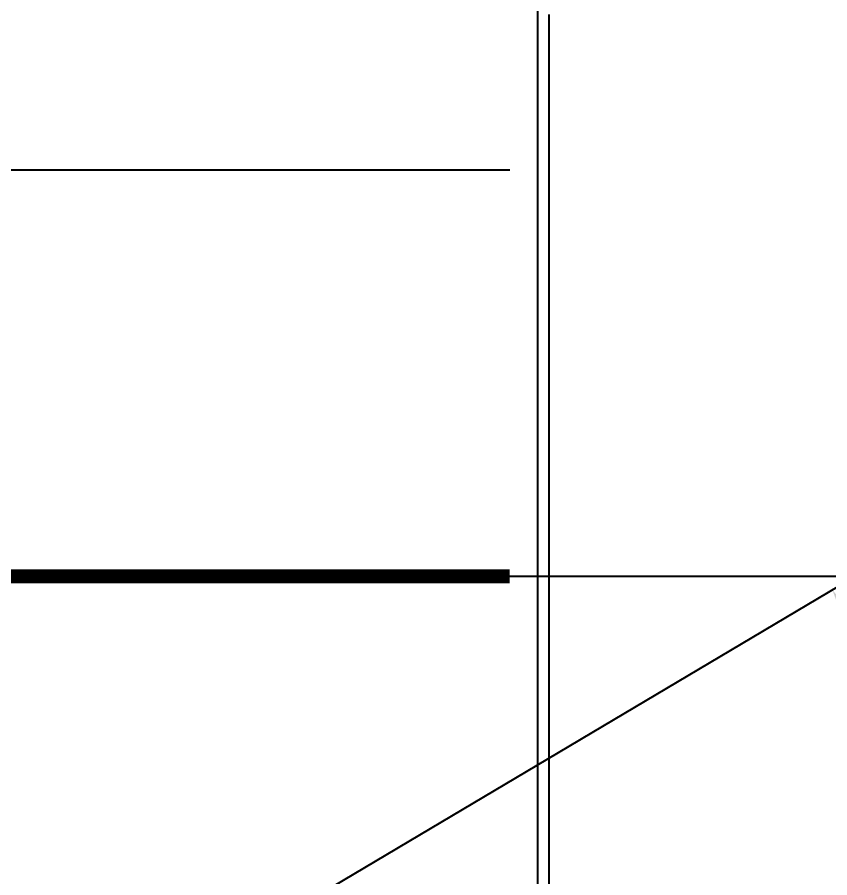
# Model space of a CAD drawing. Header units: inches. Extents: x -164 to 250, y -285 to 80.
# Drawn here: x -138.61 to -131.37, y -110.17 to -102.51 of the extents above; entities that cross this region are included whole.
import ezdxf

# ---------------------------------------------------------------- set-up
doc = ezdxf.new("R2010")
doc.units = ezdxf.units.IN
doc.header["$MEASUREMENT"] = 0
doc.layers.add('trajectories', color=3, linetype='Continuous')
doc.dimstyles.get("Standard").update_dxf_attribs({"dimtxt": 0.18, "dimasz": 0.18, "dimexe": 0.18, "dimexo": 0.0625, "dimgap": 0.09, "dimtad": 0, "dimtih": 1, "dimtoh": 1, "dimdec": 4, "dimzin": 0, "dimdsep": 46, "dimtxsty": 'Standard', "dimcen": 0.09, "dimadec": 0, "dimazin": 0, "dimtfac": 1, "dimtdec": 4, "dimtofl": 0, "dimtmove": 0, "dimatfit": 3, "dimfxl": 1, "dimtolj": 1, "dimtzin": 0, "dimarcsym": 0})

# ---------------------------------------------------------------- blocks, each defined once
blk = doc.blocks.new('*D215')
at = {"layer": 'Defpoints', "color": 0, "transparency": 16777216}
for p in [(-130.4024, -110.1324), (-142.3683, -111.4822), (-134.2183, -111.4822), (-142.3988, -114.1635), (-147.8683, -117.41)]:
    blk.add_point(p, dxfattribs=at)
at = {"layer": 'trajectories', "color": 0, "lineweight": -2, "transparency": 16777216}
for p, q in [((-137.8277, -111.4503), (-131.1913, -107.5112)), ((-134.1558, -111.4822), (-130.1015, -111.4822))]:
    blk.add_line(p, q, dxfattribs=at)
for start, end in [(16.75792, 29.33454), (1.35706, 13.94317)]:
    blk.add_arc((-137.8814, -111.4822), 7.5999, start, end, dxfattribs=at)
at = {"layer": 'trajectories', "color": 0, "transparency": 16777216}
for points in [[(-131.282, -107.774), (-131.2301, -107.7439), (-131.3461, -107.6031)], [(-130.2537, -111.3018), (-130.3137, -111.3026), (-130.2815, -111.4822)]]:
    blk.add_solid(points, dxfattribs=at)
at = {"layer": 'trajectories', "color": 0, "transparency": 16777216, "insert": (-130.5525, -109.4709), "char_height": 0.18, "attachment_point": 5}
blk.add_mtext('\\A1;31°', dxfattribs=at)

msp = doc.modelspace()

# ---------------------------------------------------------------- linework, layer by layer
for p, q in [((-133.96829, -123.47999), (-133.96829, -101.47999)), ((-133.96829, -119.26139), (-133.96829, -101.47999)), ((-133.86829, -122.47999), (-133.86829, -102.47999)), ((-161.51829, -103.86339), (-134.21829, -103.86339)), ((-161.51829, -107.48219), (-134.21829, -107.48219))]:
    msp.add_line(p, q)
at = {"layer": 'trajectories'}
msp.add_line((-134.21829, -107.48219), (-113.52207, -107.48219), dxfattribs=at)
at = {"layer": 'trajectories', "const_width": 0.125}
msp.add_lwpolyline([(-134.21829, -107.48219), (-143.80829, -107.48219)], dxfattribs=at)

# ---------------------------------------------------------------- dimensions: what is measured, and where the dimension line sits
at = {"layer": 'trajectories'}
dim = msp.add_angular_dim_2l(base=(-130.40236, -110.13238), line1=((-134.21829, -111.48219), (-142.36829, -111.48219)), line2=((-147.86829, -117.40999), (-142.3988, -114.16353)), dimstyle='Standard', dxfattribs=at)
dim.commit()
dim.dimension.update_dxf_attribs({"geometry": '*D215', "text_midpoint": (-130.55249, -109.47093)})

doc.saveas('drawing.dxf')
